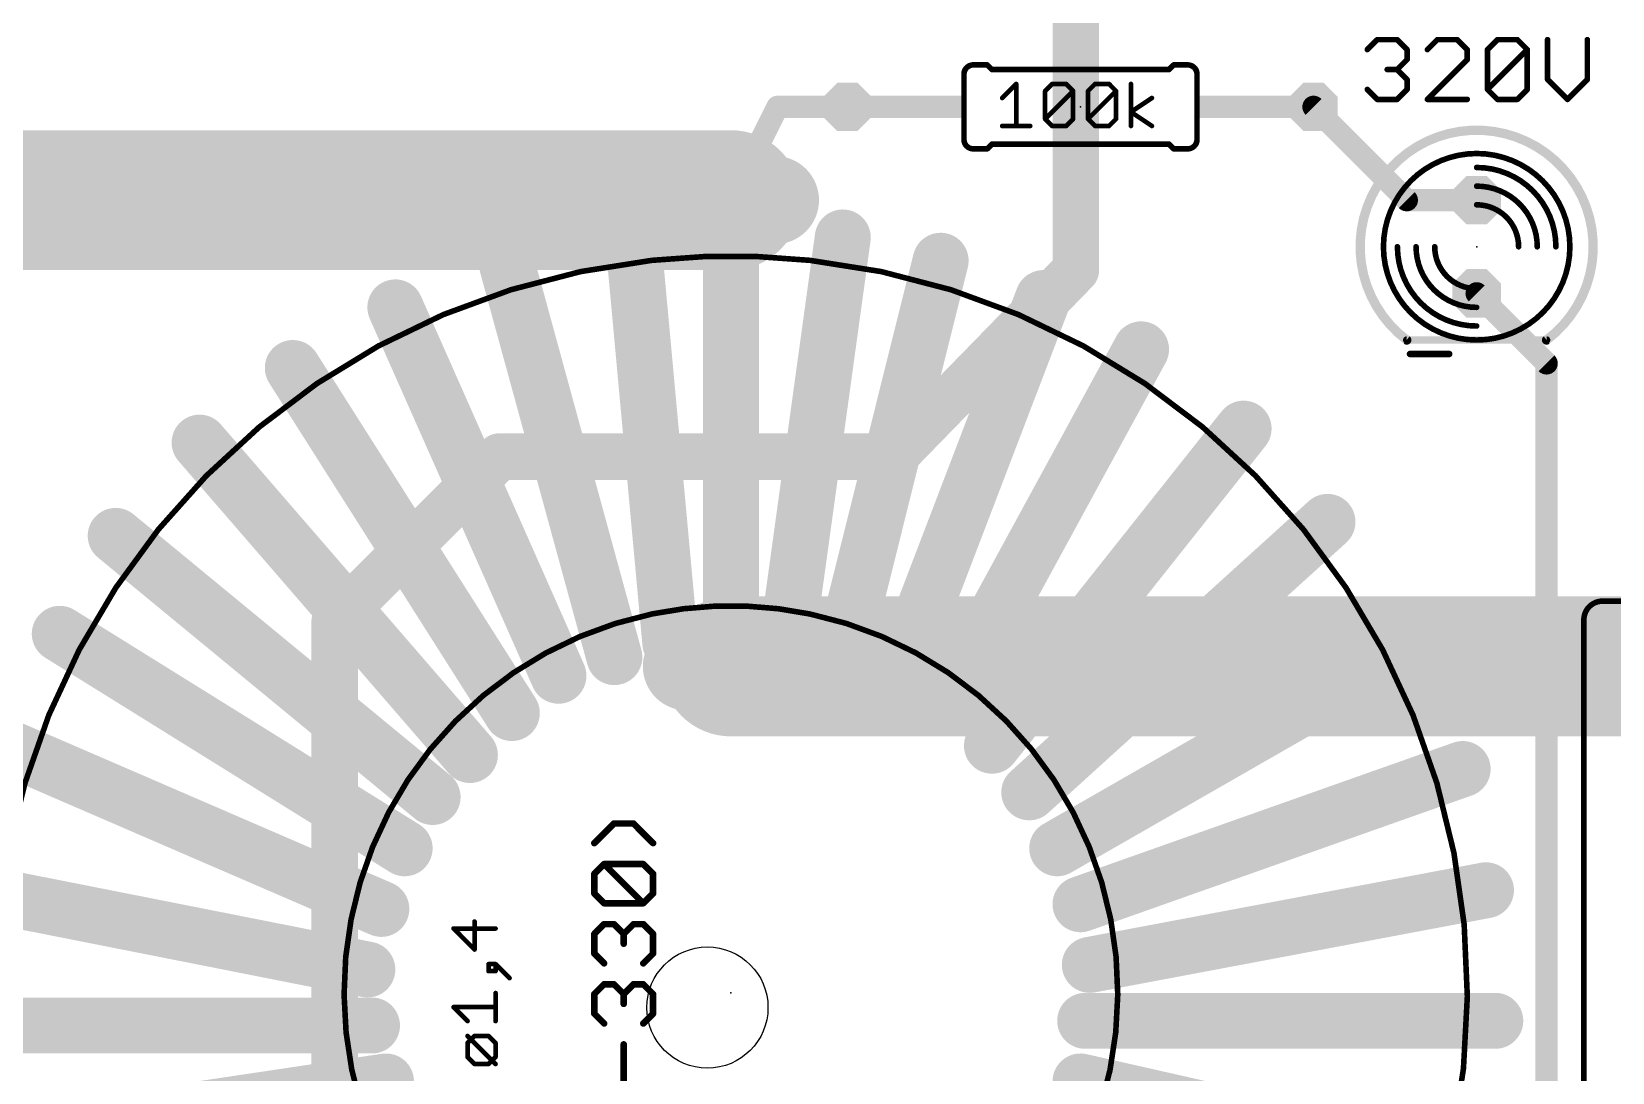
# Model space of a CAD drawing. Extents: x 0 to 165, y -10 to 137.
# Drawn here: x 21.59 to 64.66, y 23.23 to 51.58 of the extents above; entities that cross this region are included whole.
import ezdxf

# ---------------------------------------------------------------- set-up
doc = ezdxf.new("R2010")
doc.units = 0
for name, color, linetype in [('1', 14, 'CONTINUOUS'), ('16', 174, 'CONTINUOUS'), ('17', 94, 'CONTINUOUS'), ('20', 178, 'CONTINUOUS'), ('21', 251, 'CONTINUOUS'), ('23', 178, 'CONTINUOUS'), ('27', 251, 'CONTINUOUS'), ('51', 251, 'CONTINUOUS')]:
    doc.layers.add(name, color=color, linetype=linetype)

# ---------------------------------------------------------------- blocks, each defined once
blk = doc.blocks.new('LONGP100')
at = {"const_width": 1}
blk.add_lwpolyline([(-0.5, 0), (0.5, 0)], dxfattribs=at)
at = {"const_width": 0.5}
for points in [[(-0.5, 0.25, 1), (-0.5, -0.25)], [(0.5, -0.25, 1), (0.5, 0.25)]]:
    blk.add_lwpolyline(points, format="xyb", dxfattribs=at)
blk = doc.blocks.new('RECT')
blk.add_solid([(-0.5, -0.5), (0.5, -0.5), (-0.5, 0.5), (0.5, 0.5)])
blk = doc.blocks.new('OCTAGONP')
at = {"const_width": 0.5}
blk.add_lwpolyline([(-0.25, -0.1036), (-0.25, 0.1036), (-0.1036, 0.25), (0.1036, 0.25), (0.25, 0.1036), (0.25, -0.1036), (0.1036, -0.25), (-0.1036, -0.25), (-0.25, -0.1036), (-0.25, 0.1036)], dxfattribs=at)

msp = doc.modelspace()

# ---------------------------------------------------------------- linework, layer by layer
at = {"layer": '1'}
for points, const_width in [([(57.9801, 51.089), (58.2512, 51.3602)], 0.1524), ([(58.2512, 51.3602), (58.7936, 51.3602)], 0.1524), ([(58.7936, 51.3602), (59.0647, 51.089)], 0.1524), ([(59.8884, 51.3602), (59.6172, 51.089)], 0.1524), ([(60.4307, 51.3602), (59.8884, 51.3602)], 0.1524), ([(60.7019, 51.089), (60.4307, 51.3602)], 0.1524), ([(61.2544, 51.089), (61.5255, 51.3602)], 0.1524), ([(61.5255, 51.3602), (62.0679, 51.3602)], 0.1524), ([(62.0679, 51.3602), (62.339, 51.089)], 0.1524), ([(62.8915, 51.3602), (62.8915, 50.2755)], 0.1524), ([(63.9762, 50.2755), (63.9762, 51.3602)], 0.1524), ([(59.0647, 50.8179), (58.7936, 50.5467)], 0.1524), ([(59.0647, 51.089), (59.0647, 50.8179)], 0.1524), ([(59.6172, 49.7332), (60.7019, 50.8179)], 0.1524), ([(60.7019, 50.8179), (60.7019, 51.089)], 0.1524), ([(61.2544, 50.0044), (61.2544, 51.089)], 0.1524), ([(61.2544, 50.0044), (62.339, 51.089)], 0.1524), ([(62.339, 51.089), (62.339, 50.0044)], 0.1524), ([(58.7936, 50.5467), (58.5224, 50.5467)], 0.1524), ([(58.7936, 50.5467), (59.0647, 50.2755)], 0.1524), ([(58.2512, 49.7332), (57.9801, 50.0044)], 0.1524), ([(59.0647, 50.0044), (58.7936, 49.7332)], 0.1524), ([(59.0647, 50.2755), (59.0647, 50.0044)], 0.1524), ([(61.5255, 49.7332), (61.2544, 50.0044)], 0.1524), ([(62.339, 50.0044), (62.0679, 49.7332)], 0.1524), ([(62.8915, 50.2755), (63.4339, 49.7332)], 0.1524), ([(63.4339, 49.7332), (63.9762, 50.2755)], 0.1524), ([(56.515, 49.53), (59.055, 46.99)], 0.6096), ([(58.7936, 49.7332), (58.2512, 49.7332)], 0.1524), ([(60.7019, 49.7332), (59.6172, 49.7332)], 0.1524), ([(62.0679, 49.7332), (61.5255, 49.7332)], 0.1524), ([(59.055, 46.99), (60.96, 46.99)], 0.6096), ([(62.865, 42.545), (60.96, 44.45)], 0.6096), ([(59.1439, 42.7997), (60.2116, 42.7997)], 0.1778), ([(62.865, 6.6675), (62.865, 42.545)], 0.6096)]:
    msp.add_lwpolyline(points, dxfattribs=dict(at, const_width=const_width))
for points, const_width in [([(58.2512, 51.3983, 1), (58.2512, 51.3221)], 0.0762), ([(58.2782, 51.3332, 1), (58.2243, 51.3871)], 0.0762), ([(58.8205, 51.3871, 1), (58.7666, 51.3332)], 0.0762), ([(58.7936, 51.3221, 1), (58.7936, 51.3983)], 0.0762), ([(59.8884, 51.3983, 1), (59.8884, 51.3221)], 0.0762), ([(59.9153, 51.3332, 1), (59.8614, 51.3871)], 0.0762), ([(60.4577, 51.3871, 1), (60.4038, 51.3332)], 0.0762), ([(60.4307, 51.3221, 1), (60.4307, 51.3983)], 0.0762), ([(61.5255, 51.3983, 1), (61.5255, 51.3221)], 0.0762), ([(61.5525, 51.3332, 1), (61.4986, 51.3871)], 0.0762), ([(62.0948, 51.3871, 1), (62.0409, 51.3332)], 0.0762), ([(62.0679, 51.3221, 1), (62.0679, 51.3983)], 0.0762), ([(62.9296, 51.3602, 1), (62.8534, 51.3602)], 0.0762), ([(64.0143, 51.3602, 1), (63.9381, 51.3602)], 0.0762), ([(57.9531, 51.116, 1), (58.007, 51.0621)], 0.0762), ([(59.1028, 51.089, 1), (59.0266, 51.089)], 0.0762), ([(59.0266, 50.8179, 1), (59.1028, 50.8179)], 0.0762), ([(59.0378, 51.0621, 1), (59.0917, 51.116)], 0.0762), ([(59.0917, 50.7909, 1), (59.0378, 50.8448)], 0.0762), ([(59.5903, 51.116, 1), (59.6442, 51.0621)], 0.0762), ([(60.74, 51.089, 1), (60.6638, 51.089)], 0.0762), ([(60.6638, 50.8179, 1), (60.74, 50.8179)], 0.0762), ([(60.6749, 51.0621, 1), (60.7288, 51.116)], 0.0762), ([(60.7288, 50.7909, 1), (60.6749, 50.8448)], 0.0762), ([(61.2274, 51.116, 1), (61.2813, 51.0621)], 0.0762), ([(61.2925, 51.089, 1), (61.2163, 51.089)], 0.0762), ([(62.3771, 51.089, 1), (62.3009, 51.089)], 0.0762), ([(62.366, 51.0621, 1), (62.3121, 51.116)], 0.0762), ([(62.3121, 51.0621, 1), (62.366, 51.116)], 0.0762), ([(58.5224, 50.5848, 1), (58.5224, 50.5086)], 0.0762), ([(58.8205, 50.5736, 1), (58.7666, 50.5198)], 0.0762), ([(58.7666, 50.5736, 1), (58.8205, 50.5198)], 0.0762), ([(58.7936, 50.5086, 1), (58.7936, 50.5848)], 0.0762), ([(58.007, 50.0313, 1), (57.9531, 49.9774)], 0.0762), ([(59.1028, 50.2755, 1), (59.0266, 50.2755)], 0.0762), ([(59.0266, 50.0044, 1), (59.1028, 50.0044)], 0.0762), ([(59.0378, 50.2486, 1), (59.0917, 50.3025)], 0.0762), ([(59.0917, 49.9774, 1), (59.0378, 50.0313)], 0.0762), ([(61.2813, 50.0313, 1), (61.2274, 49.9774)], 0.0762), ([(61.2274, 50.0313, 1), (61.2813, 49.9774)], 0.0762), ([(61.2163, 50.0044, 1), (61.2925, 50.0044)], 0.0762), ([(62.3009, 50.0044, 1), (62.3771, 50.0044)], 0.0762), ([(62.366, 49.9774, 1), (62.3121, 50.0313)], 0.0762), ([(62.9185, 50.3025, 1), (62.8646, 50.2486)], 0.0762), ([(62.8534, 50.2755, 1), (62.9296, 50.2755)], 0.0762), ([(63.9381, 50.2755, 1), (64.0143, 50.2755)], 0.0762), ([(64.0031, 50.2486, 1), (63.9493, 50.3025)], 0.0762), ([(56.6228, 49.6378, 1), (56.4072, 49.4222)], 0.3048), ([(58.2512, 49.7713, 1), (58.2512, 49.6951)], 0.0762), ([(58.2243, 49.7063, 1), (58.2782, 49.7601)], 0.0762), ([(58.7666, 49.7601, 1), (58.8205, 49.7063)], 0.0762), ([(58.7936, 49.6951, 1), (58.7936, 49.7713)], 0.0762), ([(59.6172, 49.7713, 1), (59.6172, 49.6951)], 0.0762), ([(59.5903, 49.7601, 1), (59.6442, 49.7063)], 0.0762), ([(60.7019, 49.6951, 1), (60.7019, 49.7713)], 0.0762), ([(61.5255, 49.7713, 1), (61.5255, 49.6951)], 0.0762), ([(61.4986, 49.7063, 1), (61.5525, 49.7601)], 0.0762), ([(62.0409, 49.7601, 1), (62.0948, 49.7063)], 0.0762), ([(62.0679, 49.6951, 1), (62.0679, 49.7713)], 0.0762), ([(63.4069, 49.7601, 1), (63.4608, 49.7063)], 0.0762), ([(63.4069, 49.7063, 1), (63.4608, 49.7601)], 0.0762), ([(59.055, 47.1424, 1), (59.055, 46.8376)], 0.3048), ([(58.9472, 46.8822, 1), (59.1628, 47.0978)], 0.3048), ([(60.96, 46.8376, 1), (60.96, 47.1424)], 0.3048), ([(61.0678, 44.5578, 1), (60.8522, 44.3422)], 0.3048), ([(59.1439, 42.8441, 1), (59.1439, 42.7552)], 0.0889), ([(60.2116, 42.7552, 1), (60.2116, 42.8441)], 0.0889), ([(63.0174, 42.545, 1), (62.7126, 42.545)], 0.3048), ([(62.7572, 42.4372, 1), (62.9728, 42.6528)], 0.3048)]:
    msp.add_lwpolyline(points, format="xyb", dxfattribs=dict(at, const_width=const_width))
at = {"layer": '16'}
for points, const_width in [([(50.038, 45.085), (50.038, 58.42)], 1.27), ([(40.64, 46.99), (41.91, 49.53)], 0.6096), ([(41.91, 49.53), (43.815, 49.53)], 0.6096), ([(13.7902, 46.99), (40.64, 46.99)], 3.81), ([(45.085, 40.005), (50.038, 45.085)], 1.27), ([(29.845, 35.5149), (34.3351, 40.005)], 1.27), ([(34.3351, 40.005), (45.085, 40.005)], 1.27), ([(40.64, 34.29), (72.39, 34.29)], 3.81), ([(29.845, 2.54), (29.845, 35.5149)], 1.27)]:
    msp.add_lwpolyline(points, dxfattribs=dict(at, const_width=const_width))
for points, const_width in [([(41.91, 49.6824, 1), (41.91, 49.3776)], 0.3048), ([(42.0463, 49.4618, 1), (41.7737, 49.5982)], 0.3048), ([(43.815, 49.3776, 1), (43.815, 49.6824)], 0.3048), ([(40.64, 46.0375, 1), (40.64, 47.9425)], 1.905), ([(40.5037, 47.0582, 1), (40.7763, 46.9218)], 0.3048), ([(50.2653, 44.8634, 1), (49.8107, 45.3066)], 0.635), ([(49.7205, 45.085, 1), (50.3555, 45.085)], 0.635), ([(34.3351, 40.3225, 1), (34.3351, 39.6875)], 0.635), ([(34.5596, 39.7805, 1), (34.1106, 40.2295)], 0.635), ([(44.8577, 40.2266, 1), (45.3123, 39.7834)], 0.635), ([(45.085, 39.6875, 1), (45.085, 40.3225)], 0.635), ([(40.64, 35.2425, 1), (40.64, 33.3375)], 1.905), ([(30.1625, 35.5149, 1), (29.5275, 35.5149)], 0.635), ([(29.6205, 35.7394, 1), (30.0695, 35.2904)], 0.635)]:
    msp.add_lwpolyline(points, format="xyb", dxfattribs=dict(at, const_width=const_width))
at = {"layer": '20'}
msp.add_circle((40, 25), 1.65, dxfattribs=at)
at = {"layer": '21'}
for points, const_width in [([(47.244, 50.673, 0.4142), (46.99, 50.419)], 0.1524), ([(47.0281, 50.419, 1), (46.9519, 50.419)], 0.0762), ([(46.9519, 50.419, 1), (47.0281, 50.419)], 0.0762), ([(47.244, 50.7111, 1), (47.244, 50.6349)], 0.0762), ([(47.244, 50.6349, 1), (47.244, 50.7111)], 0.0762), ([(47.6519, 50.6999, 1), (47.5981, 50.6461)], 0.0762), ([(47.625, 50.6349, 1), (47.625, 50.7111)], 0.0762), ([(47.752, 50.5841, 1), (47.752, 50.5079)], 0.0762), ([(47.7251, 50.5191, 1), (47.7789, 50.5729)], 0.0762), ([(52.5511, 50.5729, 1), (52.6049, 50.5191)], 0.0762), ([(52.578, 50.5079, 1), (52.578, 50.5841)], 0.0762), ([(52.705, 50.7111, 1), (52.705, 50.6349)], 0.0762), ([(52.7319, 50.6461, 1), (52.6781, 50.6999)], 0.0762), ([(53.34, 50.419, 0.4142), (53.086, 50.673)], 0.1524), ([(53.086, 50.7111, 1), (53.086, 50.6349)], 0.0762), ([(53.086, 50.6349, 1), (53.086, 50.7111)], 0.0762), ([(53.3781, 50.419, 1), (53.3019, 50.419)], 0.0762), ([(53.3019, 50.419, 1), (53.3781, 50.419)], 0.0762), ([(45.72, 49.6824, 1), (45.72, 49.3776)], 0.3048), ([(46.101, 49.3776, 1), (46.101, 49.6824)], 0.3048), ([(54.229, 49.6824, 1), (54.229, 49.3776)], 0.3048), ([(54.61, 49.3776, 1), (54.61, 49.6824)], 0.3048), ([(46.99, 48.641, 0.4142), (47.244, 48.387)], 0.1524), ([(47.0281, 48.641, 1), (46.9519, 48.641)], 0.0762), ([(46.9519, 48.641, 1), (47.0281, 48.641)], 0.0762), ([(53.086, 48.387, 0.4142), (53.34, 48.641)], 0.1524), ([(53.3781, 48.641, 1), (53.3019, 48.641)], 0.0762), ([(53.3019, 48.641, 1), (53.3781, 48.641)], 0.0762), ([(62.865, 43.18, 3), (59.055, 43.18)], 0.254), ([(47.244, 48.4251, 1), (47.244, 48.3489)], 0.0762), ([(47.244, 48.3489, 1), (47.244, 48.4251)], 0.0762), ([(47.5981, 48.4139, 1), (47.6519, 48.3601)], 0.0762), ([(47.625, 48.3489, 1), (47.625, 48.4251)], 0.0762), ([(47.752, 48.5521, 1), (47.752, 48.4759)], 0.0762), ([(47.7789, 48.4871, 1), (47.7251, 48.5409)], 0.0762), ([(52.6049, 48.5409, 1), (52.5511, 48.4871)], 0.0762), ([(52.578, 48.4759, 1), (52.578, 48.5521)], 0.0762), ([(52.705, 48.4251, 1), (52.705, 48.3489)], 0.0762), ([(52.6781, 48.3601, 1), (52.7319, 48.4139)], 0.0762), ([(53.086, 48.4251, 1), (53.086, 48.3489)], 0.0762), ([(53.086, 48.3489, 1), (53.086, 48.4251)], 0.0762), ([(60.96, 43.18, 1), (60.96, 48.26, 1), (60.96, 43.18)], 0.1524), ([(46.7246, 45.2466, 1), (45.9854, 45.4314)], 0.762), ([(34.9115, 45.3126, 1), (34.1765, 45.1114)], 0.762), ([(38.4841, 45.3499, 18.5611), (42.7959, 45.3499)], 0.1524), ([(38.4882, 45.312, 1), (38.48, 45.3878)], 0.0762), ([(42.8, 45.3878, 1), (42.7918, 45.312)], 0.0762), ([(31.8443, 44.2233, 1), (31.1477, 43.9147)], 0.762), ([(49.5048, 44.1868, 1), (48.7932, 44.4592)], 0.762), ([(52.1505, 42.7436, 1), (51.4815, 43.1084)], 0.762), ([(29.0236, 42.6223, 1), (28.3804, 42.2137)], 0.762), ([(59.0169, 43.1292, 1), (59.0931, 43.2308)], 0.127), ([(59.055, 43.2308, 1), (59.055, 43.1292)], 0.1016), ([(62.8269, 43.2308, 1), (62.9031, 43.1292)], 0.127), ([(62.865, 43.1292, 1), (62.865, 43.2308)], 0.1016), ([(54.9084, 40.5301, 1), (54.3116, 41.0039)], 0.762), ([(26.4501, 40.6354, 1), (25.8739, 40.1366)], 0.762), ([(57.1518, 37.9447, 1), (56.6402, 38.5093)], 0.762), ([(24.1182, 38.1401, 1), (23.6338, 37.5519)], 0.762), ([(22.5531, 35.5026, 1), (22.1509, 34.8554)], 0.762), ([(38.4924, 35.7199, 9.7136), (42.7876, 35.7199)], 0.1524), ([(38.5002, 35.6826, 1), (38.4846, 35.7572)], 0.0762), ([(42.7954, 35.7572, 1), (42.7798, 35.6826)], 0.0762), ([(64.389, 36.068, 0.4142), (63.881, 35.56)], 0.1524), ([(64.389, 36.1061, 1), (64.389, 36.0299)], 0.0762), ([(64.389, 36.0299, 1), (64.389, 36.1061)], 0.0762), ([(59.2445, 34.4675, 1), (58.8655, 35.1285)], 0.762), ([(63.9191, 35.56, 1), (63.8429, 35.56)], 0.0762), ([(63.8429, 35.56, 1), (63.9191, 35.56)], 0.0762), ([(37.0975, 34.4434, 1), (37.8325, 34.6446)], 0.762), ([(43.3184, 34.7634, 1), (44.0576, 34.5786)], 0.762), ([(35.5927, 33.8817, 1), (36.2893, 34.1903)], 0.762), ([(44.8562, 34.1722, 1), (45.5678, 33.8998)], 0.762), ([(34.3494, 32.8157, 1), (34.9926, 33.2243)], 0.762), ([(46.1475, 33.3294, 1), (46.8165, 32.9646)], 0.762), ([(47.4536, 32.3679, 1), (48.0504, 31.8941)], 0.762), ([(33.2399, 31.6276, 1), (33.8161, 32.1264)], 0.762), ([(60.706, 31.1368, 1), (60.452, 31.8552)], 0.762), ([(48.5122, 31.1433, 1), (49.0238, 30.5787)], 0.762), ([(32.2698, 30.4399, 1), (32.7542, 31.0281)], 0.762), ([(31.5489, 29.0134, 1), (31.9511, 29.6606)], 0.762), ([(49.3405, 29.6675, 1), (49.7195, 29.0065)], 0.762), ([(61.2845, 27.8196, 1), (61.1435, 28.5684)], 0.762), ([(50.038, 28.1722, 1), (50.292, 27.4538)], 0.762), ([(30.9639, 27.3363, 1), (31.2661, 28.0357)], 0.762), ([(33.0825, 27.1838, 1), (33.0825, 27.1203)], 0.0635), ([(33.105, 27.1745, 1), (33.0601, 27.1296)], 0.0635), ([(33.6863, 27.3427, 1), (33.6228, 27.3427)], 0.0635), ([(34.2265, 27.1203, 1), (34.2265, 27.1838)], 0.0635), ([(30.6601, 25.6612, 1), (30.8079, 26.4088)], 0.762), ([(50.3485, 26.5364, 1), (50.4895, 25.7876)], 0.762), ([(33.6228, 26.5801, 1), (33.6863, 26.5801)], 0.0635), ([(33.6321, 26.5576, 1), (33.677, 26.6025)], 0.0635), ([(34.0358, 26.2136, 1), (34.0358, 26.1501)], 0.0635), ([(34.0676, 26.1818, 1), (34.0041, 26.1818)], 0.0635), ([(34.0358, 26.0229, 1), (34.0358, 25.9594)], 0.0635), ([(34.0041, 25.9912, 1), (34.0676, 25.9912)], 0.0635), ([(34.2583, 26.1818, 1), (34.1947, 26.1818)], 0.0635), ([(34.1947, 25.9912, 1), (34.2583, 25.9912)], 0.0635), ([(34.249, 26.2043, 1), (34.204, 26.1594)], 0.0635), ([(34.2265, 26.1501, 1), (34.2265, 26.2136)], 0.0635), ([(34.2265, 25.9594, 1), (34.2265, 26.0229)], 0.0635), ([(34.5854, 25.778, 1), (34.6303, 25.8229)], 0.0635), ([(34.2583, 25.3937, 1), (34.1947, 25.3937)], 0.0635), ([(30.861, 24.13, 1), (30.861, 24.892)], 0.762), ([(33.0825, 25.0442, 1), (33.0825, 24.9807)], 0.0635), ([(33.105, 25.0349, 1), (33.0601, 24.99)], 0.0635), ([(34.2265, 24.9807, 1), (34.2265, 25.0442)], 0.0635), ([(50.292, 25.019, 1), (50.292, 24.257)], 0.762), ([(61.468, 24.257, 1), (61.468, 25.019)], 0.762), ([(33.4414, 24.6086, 1), (33.4863, 24.6535)], 0.0635), ([(34.1947, 24.6311, 1), (34.2583, 24.6311)], 0.0635), ([(33.4863, 24.2468, 1), (33.4414, 24.2019)], 0.0635), ([(33.6545, 24.2561, 1), (33.6545, 24.1926)], 0.0635), ([(33.677, 24.2019, 1), (33.6321, 24.2468)], 0.0635), ([(34.0583, 24.2468, 1), (34.0134, 24.2019)], 0.0635), ([(34.0358, 24.1926, 1), (34.0358, 24.2561)], 0.0635), ([(31.2983, 22.6102, 1), (31.1857, 23.3638)], 0.762), ([(33.4956, 24.0337, 1), (33.4321, 24.0337)], 0.0635), ([(33.4414, 24.0561, 1), (33.4863, 24.0112)], 0.0635), ([(33.4863, 23.6748, 1), (33.4414, 23.6299)], 0.0635), ([(34.2583, 24.0337, 1), (34.1947, 24.0337)], 0.0635), ([(34.204, 24.0112, 1), (34.249, 24.0561)], 0.0635), ([(34.249, 23.6299, 1), (34.204, 23.6748)], 0.0635), ([(50.2491, 23.3586, 1), (50.0809, 22.6154)], 0.762), ([(33.4321, 23.6524, 1), (33.4956, 23.6524)], 0.0635), ([(33.6545, 23.4934, 1), (33.6545, 23.43)], 0.0635), ([(33.6321, 23.4392, 1), (33.677, 23.4842)], 0.0635), ([(34.0134, 23.4842, 1), (34.0583, 23.4392)], 0.0635), ([(34.0358, 23.43, 1), (34.0358, 23.4934)], 0.0635), ([(34.1947, 23.6524, 1), (34.2583, 23.6524)], 0.0635), ([(34.204, 23.4392, 1), (34.249, 23.4842)], 0.0635)]:
    msp.add_lwpolyline(points, format="xyb", dxfattribs=dict(at, const_width=const_width))
for points, const_width in [([(46.99, 50.419), (46.99, 48.641)], 0.1524), ([(47.244, 50.673), (47.625, 50.673)], 0.1524), ([(47.752, 50.546), (47.625, 50.673)], 0.1524), ([(47.752, 50.546), (52.578, 50.546)], 0.1524), ([(52.578, 50.546), (52.705, 50.673)], 0.1524), ([(53.086, 50.673), (52.705, 50.673)], 0.1524), ([(53.34, 50.419), (53.34, 48.641)], 0.1524), ([(45.72, 49.53), (46.101, 49.53)], 0.6096), ([(54.61, 49.53), (54.229, 49.53)], 0.6096), ([(47.244, 48.387), (47.625, 48.387)], 0.1524), ([(47.752, 48.514), (47.625, 48.387)], 0.1524), ([(47.752, 48.514), (52.578, 48.514)], 0.1524), ([(52.578, 48.514), (52.705, 48.387)], 0.1524), ([(53.086, 48.387), (52.705, 48.387)], 0.1524), ([(43.688, 34.671), (46.355, 45.339)], 1.524), ([(37.465, 34.544), (34.544, 45.212)], 1.524), ([(35.941, 34.036), (31.496, 44.069)], 1.524), ([(45.212, 34.036), (49.149, 44.323)], 1.524), ([(46.482, 33.147), (51.816, 42.926)], 1.524), ([(34.671, 33.02), (28.702, 42.418)], 1.524), ([(59.055, 43.18), (62.865, 43.18)], 0.2032), ([(47.752, 32.131), (54.61, 40.767)], 1.524), ([(33.528, 31.877), (26.162, 40.386)], 1.524), ([(48.768, 30.861), (56.896, 38.227)], 1.524), ([(32.512, 30.734), (23.876, 37.846)], 1.524), ([(31.75, 29.337), (22.352, 35.179)], 1.524), ([(64.389, 36.068), (80.391, 36.068)], 0.1524), ([(49.53, 29.337), (59.055, 34.798)], 1.524), ([(63.881, 5.08), (63.881, 35.56)], 0.1524), ([(31.115, 27.686), (20.828, 32.131)], 1.524), ([(50.165, 27.813), (60.579, 31.496)], 1.524), ([(30.734, 26.035), (19.812, 28.194)], 1.524), ([(50.419, 26.162), (61.214, 28.194)], 1.524), ([(34.2265, 27.1521), (33.0825, 27.1521)], 0.127), ([(33.0825, 27.1521), (33.6545, 26.5801)], 0.127), ([(33.6545, 26.5801), (33.6545, 27.3427)], 0.127), ([(34.2265, 26.1818), (34.0358, 26.1818)], 0.127), ([(34.0358, 26.1818), (34.0358, 25.9912)], 0.127), ([(34.0358, 25.9912), (34.2265, 25.9912)], 0.127), ([(34.6078, 25.8005), (34.2265, 26.1818)], 0.127), ([(34.2265, 25.9912), (34.2265, 26.1818)], 0.127), ([(34.2265, 24.6311), (34.2265, 25.3937)], 0.127), ([(30.861, 24.511), (19.685, 24.511)], 1.524), ([(33.4639, 24.6311), (33.0825, 25.0124)], 0.127), ([(33.0825, 25.0124), (34.2265, 25.0124)], 0.127), ([(50.292, 24.638), (61.468, 24.638)], 1.524), ([(33.6545, 24.2244), (33.4639, 24.0337)], 0.127), ([(34.2265, 23.4617), (33.4639, 24.2244)], 0.127), ([(34.0358, 24.2244), (33.6545, 24.2244)], 0.127), ([(34.2265, 24.0337), (34.0358, 24.2244)], 0.127), ([(31.242, 22.987), (20.193, 21.336)], 1.524), ([(33.4639, 24.0337), (33.4639, 23.6524)], 0.127), ([(33.4639, 23.6524), (33.6545, 23.4617)], 0.127), ([(34.0358, 23.4617), (34.2265, 23.6524)], 0.127), ([(34.2265, 23.6524), (34.2265, 24.0337)], 0.127), ([(50.165, 22.987), (60.833, 20.574)], 1.524), ([(33.6545, 23.4617), (34.0358, 23.4617)], 0.127)]:
    msp.add_lwpolyline(points, dxfattribs=dict(at, const_width=const_width))
at = {"layer": '23'}
for p in [(50.165, 49.53), (60.96, 45.72), (40.64, 25.4)]:
    msp.add_point(p, dxfattribs=at)
at = {"layer": '27'}
for points, const_width in [([(48.0318, 49.772), (48.4131, 50.1533)], 0.127), ([(48.4131, 50.1533), (48.4131, 49.0093)], 0.127), ([(49.2012, 49.9626), (49.3919, 50.1533)], 0.127), ([(49.2012, 49.2), (49.2012, 49.9626)], 0.127), ([(49.2012, 49.2), (49.9639, 49.9626)], 0.127), ([(49.3919, 50.1533), (49.7732, 50.1533)], 0.127), ([(49.7732, 50.1533), (49.9639, 49.9626)], 0.127), ([(49.9639, 49.9626), (49.9639, 49.2)], 0.127), ([(50.3706, 49.9626), (50.5613, 50.1533)], 0.127), ([(50.3706, 49.2), (50.3706, 49.9626)], 0.127), ([(50.3706, 49.2), (51.1332, 49.9626)], 0.127), ([(50.5613, 50.1533), (50.9426, 50.1533)], 0.127), ([(50.9426, 50.1533), (51.1332, 49.9626)], 0.127), ([(51.1332, 49.9626), (51.1332, 49.2)], 0.127), ([(51.54, 49.0093), (51.54, 50.1533)], 0.127), ([(51.54, 49.3906), (52.112, 49.772)], 0.127), ([(49.3919, 49.0093), (49.2012, 49.2)], 0.127), ([(49.9639, 49.2), (49.7732, 49.0093)], 0.127), ([(50.5613, 49.0093), (50.3706, 49.2)], 0.127), ([(51.1332, 49.2), (50.9426, 49.0093)], 0.127), ([(52.112, 49.0093), (51.54, 49.3906)], 0.127), ([(48.0318, 49.0093), (48.7945, 49.0093)], 0.127), ([(49.7732, 49.0093), (49.3919, 49.0093)], 0.127), ([(50.9426, 49.0093), (50.5613, 49.0093)], 0.127), ([(37.4514, 30.0113), (36.9175, 29.4774)], 0.1778), ([(37.9852, 30.0113), (37.4514, 30.0113)], 0.1778), ([(38.5191, 29.4774), (37.9852, 30.0113)], 0.1778), ([(36.9175, 28.641), (37.1845, 28.908)], 0.1778), ([(37.1845, 28.908), (38.2522, 28.908)], 0.1778), ([(38.2522, 27.8402), (37.1845, 28.908)], 0.1778), ([(38.2522, 28.908), (38.5191, 28.641)], 0.1778), ([(36.9175, 28.1072), (36.9175, 28.641)], 0.1778), ([(38.5191, 28.641), (38.5191, 28.1072)], 0.1778), ([(37.1845, 27.8402), (36.9175, 28.1072)], 0.1778), ([(38.5191, 28.1072), (38.2522, 27.8402)], 0.1778), ([(38.2522, 27.8402), (37.1845, 27.8402)], 0.1778), ([(36.9175, 27.0039), (37.1845, 27.2708)], 0.1778), ([(37.1845, 27.2708), (37.4514, 27.2708)], 0.1778), ([(37.4514, 27.2708), (37.7183, 27.0039)], 0.1778), ([(37.7183, 27.0039), (37.9852, 27.2708)], 0.1778), ([(37.9852, 27.2708), (38.2522, 27.2708)], 0.1778), ([(38.2522, 27.2708), (38.5191, 27.0039)], 0.1778), ([(36.9175, 26.47), (36.9175, 27.0039)], 0.1778), ([(37.7183, 27.0039), (37.7183, 26.7369)], 0.1778), ([(38.5191, 27.0039), (38.5191, 26.47)], 0.1778), ([(37.1845, 26.2031), (36.9175, 26.47)], 0.1778), ([(38.5191, 26.47), (38.2522, 26.2031)], 0.1778), ([(36.9175, 25.3667), (37.1845, 25.6336)], 0.1778), ([(36.9175, 24.8329), (36.9175, 25.3667)], 0.1778), ([(37.1845, 25.6336), (37.4514, 25.6336)], 0.1778), ([(37.4514, 25.6336), (37.7183, 25.3667)], 0.1778), ([(37.7183, 25.3667), (37.9852, 25.6336)], 0.1778), ([(37.7183, 25.3667), (37.7183, 25.0998)], 0.1778), ([(37.9852, 25.6336), (38.2522, 25.6336)], 0.1778), ([(38.2522, 25.6336), (38.5191, 25.3667)], 0.1778), ([(38.5191, 25.3667), (38.5191, 24.8329)], 0.1778), ([(37.1845, 24.5659), (36.9175, 24.8329)], 0.1778), ([(38.5191, 24.8329), (38.2522, 24.5659)], 0.1778), ([(37.7183, 22.9288), (37.7183, 23.9965)], 0.1778)]:
    msp.add_lwpolyline(points, dxfattribs=dict(at, const_width=const_width))
for points, const_width in [([(48.4449, 50.1533, 1), (48.3814, 50.1533)], 0.0635), ([(48.4356, 50.1308, 1), (48.3907, 50.1757)], 0.0635), ([(49.233, 49.9626, 1), (49.1694, 49.9626)], 0.0635), ([(49.1787, 49.9851, 1), (49.2237, 49.9402)], 0.0635), ([(49.3919, 50.185, 1), (49.3919, 50.1215)], 0.0635), ([(49.4143, 50.1308, 1), (49.3694, 50.1757)], 0.0635), ([(49.7956, 50.1757, 1), (49.7507, 50.1308)], 0.0635), ([(49.7732, 50.1215, 1), (49.7732, 50.185)], 0.0635), ([(49.9956, 49.9626, 1), (49.9321, 49.9626)], 0.0635), ([(49.9863, 49.9402, 1), (49.9414, 49.9851)], 0.0635), ([(49.9414, 49.9402, 1), (49.9863, 49.9851)], 0.0635), ([(50.4023, 49.9626, 1), (50.3388, 49.9626)], 0.0635), ([(50.3481, 49.9851, 1), (50.393, 49.9402)], 0.0635), ([(50.5613, 50.185, 1), (50.5613, 50.1215)], 0.0635), ([(50.5837, 50.1308, 1), (50.5388, 50.1757)], 0.0635), ([(50.965, 50.1757, 1), (50.9201, 50.1308)], 0.0635), ([(50.9426, 50.1215, 1), (50.9426, 50.185)], 0.0635), ([(51.165, 49.9626, 1), (51.1015, 49.9626)], 0.0635), ([(51.1557, 49.9402, 1), (51.1108, 49.9851)], 0.0635), ([(51.1108, 49.9402, 1), (51.1557, 49.9851)], 0.0635), ([(51.5717, 50.1533, 1), (51.5082, 50.1533)], 0.0635), ([(48.0094, 49.7944, 1), (48.0543, 49.7495)], 0.0635), ([(52.1296, 49.7455, 1), (52.0944, 49.7984)], 0.0635), ([(49.2237, 49.2224, 1), (49.1787, 49.1775)], 0.0635), ([(49.1787, 49.2224, 1), (49.2237, 49.1775)], 0.0635), ([(49.1694, 49.2, 1), (49.233, 49.2)], 0.0635), ([(49.9321, 49.2, 1), (49.9956, 49.2)], 0.0635), ([(49.9863, 49.1775, 1), (49.9414, 49.2224)], 0.0635), ([(50.3388, 49.2, 1), (50.4023, 49.2)], 0.0635), ([(50.393, 49.2224, 1), (50.3481, 49.1775)], 0.0635), ([(50.3481, 49.2224, 1), (50.393, 49.1775)], 0.0635), ([(51.1015, 49.2, 1), (51.165, 49.2)], 0.0635), ([(51.1557, 49.1775, 1), (51.1108, 49.2224)], 0.0635), ([(51.5576, 49.417, 1), (51.5224, 49.3642)], 0.0635), ([(51.5224, 49.417, 1), (51.5576, 49.3642)], 0.0635), ([(48.0318, 49.0411, 1), (48.0318, 48.9776)], 0.0635), ([(48.3814, 49.0093, 1), (48.4449, 49.0093)], 0.0635), ([(48.7945, 48.9776, 1), (48.7945, 49.0411)], 0.0635), ([(49.3919, 49.0411, 1), (49.3919, 48.9776)], 0.0635), ([(49.3694, 48.9868, 1), (49.4143, 49.0318)], 0.0635), ([(49.7507, 49.0318, 1), (49.7956, 48.9868)], 0.0635), ([(49.7732, 48.9776, 1), (49.7732, 49.0411)], 0.0635), ([(50.5613, 49.0411, 1), (50.5613, 48.9776)], 0.0635), ([(50.5388, 48.9868, 1), (50.5837, 49.0318)], 0.0635), ([(50.9201, 49.0318, 1), (50.965, 48.9868)], 0.0635), ([(50.9426, 48.9776, 1), (50.9426, 49.0411)], 0.0635), ([(51.5082, 49.0093, 1), (51.5717, 49.0093)], 0.0635), ([(52.0944, 48.9829, 1), (52.1296, 49.0357)], 0.0635), ([(37.4514, 30.0557, 1), (37.4514, 29.9668)], 0.0889), ([(37.4828, 29.9798, 1), (37.42, 30.0427)], 0.0889), ([(38.0167, 30.0427, 1), (37.9538, 29.9798)], 0.0889), ([(37.9852, 29.9668, 1), (37.9852, 30.0557)], 0.0889), ([(36.8861, 29.5088, 1), (36.949, 29.446)], 0.0889), ([(38.4877, 29.446, 1), (38.5505, 29.5088)], 0.0889), ([(37.2159, 28.9394, 1), (37.153, 28.8765)], 0.0889), ([(37.1845, 28.9524, 1), (37.1845, 28.8635)], 0.0889), ([(37.2159, 28.8765, 1), (37.153, 28.9394)], 0.0889), ([(38.2836, 28.9394, 1), (38.2207, 28.8765)], 0.0889), ([(38.2522, 28.8635, 1), (38.2522, 28.9524)], 0.0889), ([(36.8861, 28.6725, 1), (36.949, 28.6096)], 0.0889), ([(36.962, 28.641, 1), (36.8731, 28.641)], 0.0889), ([(38.5635, 28.641, 1), (38.4747, 28.641)], 0.0889), ([(38.4877, 28.6096, 1), (38.5505, 28.6725)], 0.0889), ([(36.949, 28.1386, 1), (36.8861, 28.0757)], 0.0889), ([(36.8731, 28.1072, 1), (36.962, 28.1072)], 0.0889), ([(38.4747, 28.1072, 1), (38.5635, 28.1072)], 0.0889), ([(38.5505, 28.0757, 1), (38.4877, 28.1386)], 0.0889), ([(37.1845, 27.8847, 1), (37.1845, 27.7958)], 0.0889), ([(37.153, 27.8088, 1), (37.2159, 27.8717)], 0.0889), ([(38.2207, 27.8717, 1), (38.2836, 27.8088)], 0.0889), ([(38.2207, 27.8088, 1), (38.2836, 27.8717)], 0.0889), ([(38.2522, 27.7958, 1), (38.2522, 27.8847)], 0.0889), ([(37.1845, 27.3152, 1), (37.1845, 27.2263)], 0.0889), ([(37.2159, 27.2394, 1), (37.153, 27.3022)], 0.0889), ([(37.4828, 27.3022, 1), (37.42, 27.2394)], 0.0889), ([(37.4514, 27.2263, 1), (37.4514, 27.3152)], 0.0889), ([(37.9852, 27.3152, 1), (37.9852, 27.2263)], 0.0889), ([(38.0167, 27.2394, 1), (37.9538, 27.3022)], 0.0889), ([(38.2836, 27.3022, 1), (38.2207, 27.2394)], 0.0889), ([(38.2522, 27.2263, 1), (38.2522, 27.3152)], 0.0889), ([(36.8861, 27.0353, 1), (36.949, 26.9724)], 0.0889), ([(36.962, 27.0039, 1), (36.8731, 27.0039)], 0.0889), ([(37.6869, 27.0353, 1), (37.7497, 26.9724)], 0.0889), ([(37.7628, 27.0039, 1), (37.6739, 27.0039)], 0.0889), ([(37.6739, 26.7369, 1), (37.7628, 26.7369)], 0.0889), ([(37.6869, 26.9724, 1), (37.7497, 27.0353)], 0.0889), ([(38.5635, 27.0039, 1), (38.4747, 27.0039)], 0.0889), ([(38.4877, 26.9724, 1), (38.5505, 27.0353)], 0.0889), ([(36.949, 26.5014, 1), (36.8861, 26.4386)], 0.0889), ([(36.8731, 26.47, 1), (36.962, 26.47)], 0.0889), ([(37.153, 26.1717, 1), (37.2159, 26.2345)], 0.0889), ([(38.2207, 26.2345, 1), (38.2836, 26.1717)], 0.0889), ([(38.4747, 26.47, 1), (38.5635, 26.47)], 0.0889), ([(38.5505, 26.4386, 1), (38.4877, 26.5014)], 0.0889), ([(36.962, 25.3667, 1), (36.8731, 25.3667)], 0.0889), ([(36.8861, 25.3981, 1), (36.949, 25.3353)], 0.0889), ([(37.1845, 25.6781, 1), (37.1845, 25.5892)], 0.0889), ([(37.2159, 25.6022, 1), (37.153, 25.6651)], 0.0889), ([(37.4828, 25.6651, 1), (37.42, 25.6022)], 0.0889), ([(37.4514, 25.5892, 1), (37.4514, 25.6781)], 0.0889), ([(37.6869, 25.3981, 1), (37.7497, 25.3353)], 0.0889), ([(37.7628, 25.3667, 1), (37.6739, 25.3667)], 0.0889), ([(37.6869, 25.3353, 1), (37.7497, 25.3981)], 0.0889), ([(37.9852, 25.6781, 1), (37.9852, 25.5892)], 0.0889), ([(38.0167, 25.6022, 1), (37.9538, 25.6651)], 0.0889), ([(38.2836, 25.6651, 1), (38.2207, 25.6022)], 0.0889), ([(38.2522, 25.5892, 1), (38.2522, 25.6781)], 0.0889), ([(38.5635, 25.3667, 1), (38.4747, 25.3667)], 0.0889), ([(38.4877, 25.3353, 1), (38.5505, 25.3981)], 0.0889), ([(37.6739, 25.0998, 1), (37.7628, 25.0998)], 0.0889), ([(36.949, 24.8643, 1), (36.8861, 24.8014)], 0.0889), ([(36.8731, 24.8329, 1), (36.962, 24.8329)], 0.0889), ([(37.153, 24.5345, 1), (37.2159, 24.5974)], 0.0889), ([(38.2207, 24.5974, 1), (38.2836, 24.5345)], 0.0889), ([(38.4747, 24.8329, 1), (38.5635, 24.8329)], 0.0889), ([(38.5505, 24.8014, 1), (38.4877, 24.8643)], 0.0889), ([(37.7628, 23.9965, 1), (37.6739, 23.9965)], 0.0889)]:
    msp.add_lwpolyline(points, format="xyb", dxfattribs=dict(at, const_width=const_width))
at = {"layer": '51'}
for points, const_width in [([(43.815, 49.53), (44.831, 49.53)], 0.6096), ([(56.515, 49.53), (55.499, 49.53)], 0.6096), ([(40.64, 46.609), (40.64, 35.179)], 1.524), ([(38.989, 34.925), (37.973, 45.974)], 1.524), ([(42.164, 34.925), (43.688, 45.974)], 1.524)]:
    msp.add_lwpolyline(points, dxfattribs=dict(at, const_width=const_width))
for points, const_width in [([(43.815, 49.6824, 1), (43.815, 49.3776)], 0.3048), ([(44.831, 49.3776, 1), (44.831, 49.6824)], 0.3048), ([(55.499, 49.6824, 1), (55.499, 49.3776)], 0.3048), ([(56.515, 49.3776, 1), (56.515, 49.6824)], 0.3048), ([(63.119, 45.72, 0.4142), (60.96, 47.879)], 0.1524), ([(60.96, 47.9171, 1), (60.96, 47.8409)], 0.0762), ([(62.611, 45.72, 0.4142), (60.96, 47.371)], 0.1524), ([(60.96, 47.4091, 1), (60.96, 47.3329)], 0.0762), ([(41.021, 46.609, 1), (40.259, 46.609)], 0.762), ([(38.3524, 46.0089, 1), (37.5936, 45.9391)], 0.762), ([(44.0654, 45.9219, 1), (43.3106, 46.0261)], 0.762), ([(62.103, 45.72, 0.4142), (60.96, 46.863)], 0.1524), ([(60.96, 46.9011, 1), (60.96, 46.8249)], 0.0762), ([(58.801, 45.72, 0.4142), (60.96, 43.561)], 0.1524), ([(58.8391, 45.72, 1), (58.7629, 45.72)], 0.0762), ([(59.309, 45.72, 0.4142), (60.96, 44.069)], 0.1524), ([(59.3471, 45.72, 1), (59.2709, 45.72)], 0.0762), ([(59.817, 45.72, 0.4142), (60.96, 44.577)], 0.1524), ([(59.8551, 45.72, 1), (59.7789, 45.72)], 0.0762), ([(62.0649, 45.72, 1), (62.1411, 45.72)], 0.0762), ([(62.5729, 45.72, 1), (62.6491, 45.72)], 0.0762), ([(63.0809, 45.72, 1), (63.1571, 45.72)], 0.0762), ([(42.7959, 45.3499, 0.0539), (38.4841, 45.3499)], 0.1524), ([(38.48, 45.3878, 1), (38.4882, 45.312)], 0.0762), ([(42.7918, 45.312, 1), (42.8, 45.3878)], 0.0762), ([(60.96, 44.5389, 1), (60.96, 44.6151)], 0.0762), ([(60.96, 44.0309, 1), (60.96, 44.1071)], 0.0762), ([(60.96, 43.5229, 1), (60.96, 43.5991)], 0.0762), ([(42.7876, 35.7199, 0.1029), (38.4924, 35.7199)], 0.1524), ([(38.4846, 35.7572, 1), (38.5002, 35.6826)], 0.0762), ([(42.7798, 35.6826, 1), (42.7954, 35.7572)], 0.0762), ([(38.6096, 34.8901, 1), (39.3684, 34.9599)], 0.762), ([(40.259, 35.179, 1), (41.021, 35.179)], 0.762), ([(41.7866, 34.9771, 1), (42.5414, 34.8729)], 0.762)]:
    msp.add_lwpolyline(points, format="xyb", dxfattribs=dict(at, const_width=const_width))

# ---------------------------------------------------------------- block references
at = {"layer": '17', "xscale": 1.3208, "yscale": 1.3208}
for p, rotation in [((43.815, 49.53), 180), ((43.815, 49.53), 180), ((56.515, 49.53), 180), ((56.515, 49.53), 180), ((60.96, 46.99), 270), ((60.96, 46.99), 270), ((60.96, 44.45), 270), ((60.96, 44.45), 270)]:
    msp.add_blockref('OCTAGONP', p, dxfattribs=dict(at, rotation=rotation))
at = {"layer": '17', "xscale": 2.4003, "yscale": 2.4003}
for p in [(40.64, 46.99), (40.64, 46.99), (40.64, 34.29), (40.64, 34.29)]:
    msp.add_blockref('LONGP100', p, dxfattribs=at)
at = {"layer": '21', "xscale": 0.8636, "yscale": 0.6096, "rotation": 180}
for p in [(45.2882, 49.53), (46.5582, 49.53), (53.7718, 49.53), (55.0418, 49.53)]:
    msp.add_blockref('RECT', p, dxfattribs=at)

doc.saveas('drawing.dxf')
